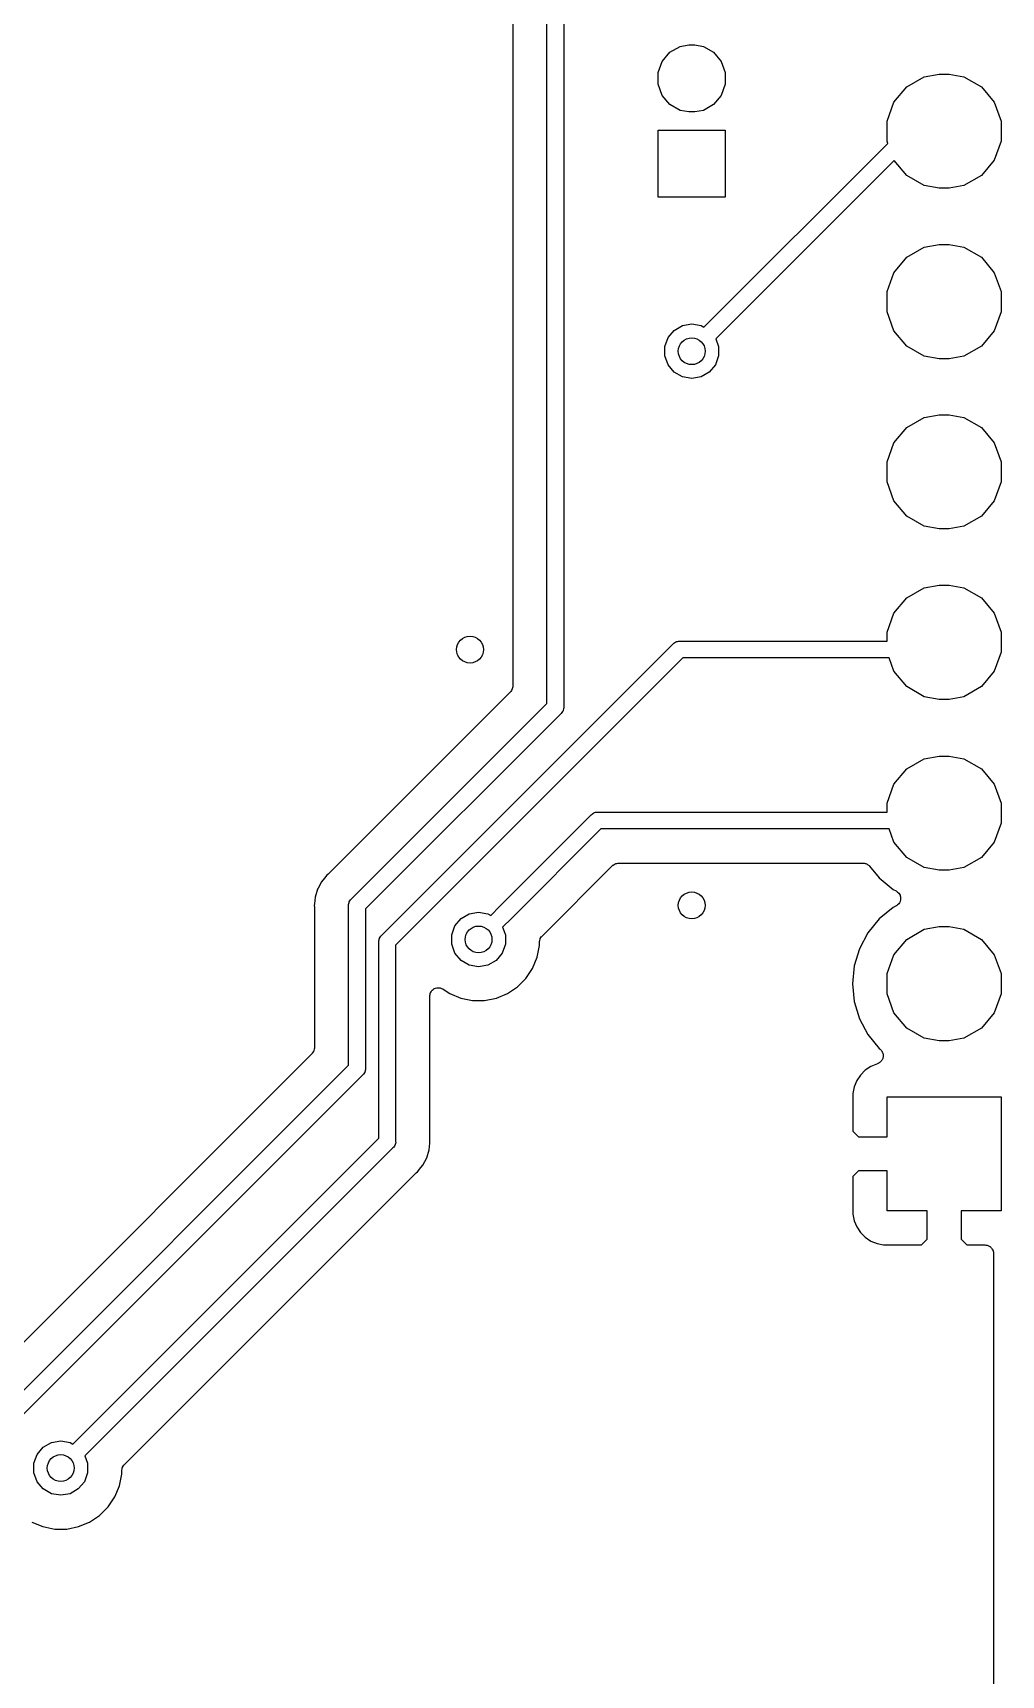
# Model space of a CAD drawing. Extents: x 10 to 287, y -200 to -10.
# Drawn here: x 127.35 to 141.77, y -138.85 to -114.38 of the extents above; entities that cross this region are included whole.
import ezdxf

# ---------------------------------------------------------------- set-up
doc = ezdxf.new("R2010")
doc.units = 0
doc.header["$MEASUREMENT"] = 0
doc.layers.add('BLACK', color=7, linetype='CONTINUOUS')

msp = doc.modelspace()

# ---------------------------------------------------------------- linework, layer by layer
at = {"layer": 'BLACK', "linetype": 'CONTINUOUS'}
for p, q in [((134.495, -106.62), (134.495, -124.113)), ((135.003, -124.376), (135.003, -106.588)), ((135.253, -106.635), (135.253, -124.423)), ((136.72, -114.808), (136.834, -114.673)), ((136.834, -114.673), (136.986, -114.585)), ((136.986, -114.585), (137.116, -114.562)), ((137.116, -114.562), (137.204, -114.562)), ((137.204, -114.562), (137.334, -114.585)), ((137.334, -114.585), (137.486, -114.673)), ((137.486, -114.673), (137.6, -114.808)), ((136.66, -114.974), (136.72, -114.808)), ((136.66, -115.15), (136.66, -114.974)), ((137.6, -114.808), (137.66, -114.974)), ((137.66, -114.974), (137.66, -115.15)), ((136.72, -115.316), (136.66, -115.15)), ((137.66, -115.15), (137.6, -115.316)), ((140.171, -115.417), (140.363, -115.187)), ((140.363, -115.187), (140.623, -115.037)), ((140.623, -115.037), (140.844, -114.998)), ((140.844, -114.998), (140.992, -114.998)), ((140.992, -114.998), (141.213, -115.037)), ((141.213, -115.037), (141.473, -115.187)), ((141.473, -115.187), (141.666, -115.417)), ((136.834, -115.451), (136.72, -115.316)), ((136.986, -115.539), (136.834, -115.451)), ((137.486, -115.451), (137.334, -115.539)), ((137.6, -115.316), (137.486, -115.451)), ((140.068, -115.698), (140.171, -115.417)), ((141.666, -115.417), (141.768, -115.698)), ((137.116, -115.562), (136.986, -115.539)), ((137.204, -115.562), (137.116, -115.562)), ((137.334, -115.539), (137.204, -115.562)), ((140.068, -115.998), (140.068, -115.698)), ((141.768, -115.698), (141.768, -115.998)), ((136.66, -116.832), (136.66, -115.832)), ((136.66, -115.832), (137.66, -115.832)), ((137.66, -115.832), (137.66, -116.832)), ((137.341, -118.768), (140.08, -116.03)), ((140.08, -116.03), (140.068, -115.998)), ((141.768, -115.998), (141.666, -116.28)), ((140.176, -116.286), (137.519, -118.944)), ((140.363, -116.509), (140.176, -116.286)), ((141.666, -116.28), (141.473, -116.509)), ((140.623, -116.659), (140.363, -116.509)), ((140.844, -116.698), (140.623, -116.659)), ((141.213, -116.659), (140.992, -116.698)), ((141.473, -116.509), (141.213, -116.659)), ((137.66, -116.832), (136.66, -116.832)), ((140.992, -116.698), (140.844, -116.698)), ((140.363, -117.727), (140.623, -117.577)), ((140.623, -117.577), (140.844, -117.538)), ((140.844, -117.538), (140.992, -117.538)), ((140.992, -117.538), (141.213, -117.577)), ((141.213, -117.577), (141.473, -117.727)), ((140.171, -117.957), (140.363, -117.727)), ((141.473, -117.727), (141.666, -117.957)), ((140.068, -118.238), (140.171, -117.957)), ((141.666, -117.957), (141.768, -118.238)), ((140.068, -118.538), (140.068, -118.238)), ((141.768, -118.238), (141.768, -118.538)), ((140.171, -118.82), (140.068, -118.538)), ((141.768, -118.538), (141.666, -118.82)), ((136.808, -118.923), (136.899, -118.815)), ((136.899, -118.815), (137.021, -118.744)), ((137.021, -118.744), (137.16, -118.72)), ((137.16, -118.72), (137.299, -118.744)), ((137.299, -118.744), (137.341, -118.768)), ((140.363, -119.049), (140.171, -118.82)), ((141.666, -118.82), (141.473, -119.049)), ((136.76, -119.055), (136.808, -118.923)), ((136.76, -119.197), (136.76, -119.055)), ((137.519, -118.944), (137.56, -119.055)), ((137.56, -119.055), (137.56, -119.197)), ((140.623, -119.199), (140.363, -119.049)), ((141.473, -119.049), (141.213, -119.199)), ((136.808, -119.329), (136.76, -119.197)), ((136.899, -119.437), (136.808, -119.329)), ((137.512, -119.329), (137.421, -119.437)), ((137.56, -119.197), (137.512, -119.329)), ((140.844, -119.238), (140.623, -119.199)), ((140.992, -119.238), (140.844, -119.238)), ((141.213, -119.199), (140.992, -119.238)), ((137.021, -119.508), (136.899, -119.437)), ((137.16, -119.532), (137.021, -119.508)), ((137.299, -119.508), (137.16, -119.532)), ((137.421, -119.437), (137.299, -119.508)), ((140.363, -120.26), (140.623, -120.111)), ((140.623, -120.111), (140.844, -120.072)), ((140.844, -120.072), (140.992, -120.072)), ((140.992, -120.072), (141.213, -120.111)), ((141.213, -120.111), (141.473, -120.26)), ((140.171, -120.49), (140.363, -120.26)), ((141.473, -120.26), (141.666, -120.49)), ((140.068, -120.772), (140.171, -120.49)), ((141.666, -120.49), (141.768, -120.772)), ((140.068, -121.071), (140.068, -120.772)), ((141.768, -120.772), (141.768, -121.071)), ((140.171, -121.353), (140.068, -121.071)), ((141.768, -121.071), (141.666, -121.353)), ((140.363, -121.583), (140.171, -121.353)), ((140.623, -121.733), (140.363, -121.583)), ((141.473, -121.583), (141.213, -121.733)), ((141.666, -121.353), (141.473, -121.583)), ((140.844, -121.772), (140.623, -121.733)), ((140.992, -121.772), (140.844, -121.772)), ((141.213, -121.733), (140.992, -121.772)), ((140.171, -123.03), (140.363, -122.8)), ((140.363, -122.8), (140.623, -122.651)), ((140.623, -122.651), (140.844, -122.612)), ((140.844, -122.612), (140.992, -122.612)), ((140.992, -122.612), (141.213, -122.651)), ((141.213, -122.651), (141.473, -122.8)), ((141.473, -122.8), (141.666, -123.03)), ((140.068, -123.312), (140.171, -123.03)), ((141.666, -123.03), (141.768, -123.312)), ((132.54, -127.83), (136.884, -123.486)), ((136.884, -123.486), (136.894, -123.474)), ((136.894, -123.474), (136.909, -123.465)), ((136.909, -123.465), (136.922, -123.456)), ((136.922, -123.456), (136.928, -123.455)), ((136.928, -123.455), (136.933, -123.452)), ((136.933, -123.452), (136.949, -123.449)), ((136.949, -123.449), (136.965, -123.445)), ((136.965, -123.445), (136.981, -123.446)), ((136.981, -123.446), (140.068, -123.446)), ((140.068, -123.446), (140.068, -123.312)), ((141.768, -123.312), (141.768, -123.611)), ((137.028, -123.696), (132.75, -127.974)), ((140.099, -123.696), (137.028, -123.696)), ((140.171, -123.893), (140.099, -123.696)), ((141.768, -123.611), (141.666, -123.893)), ((140.363, -124.123), (140.171, -123.893)), ((141.666, -123.893), (141.473, -124.123)), ((134.458, -124.203), (131.754, -126.907)), ((134.461, -124.199), (134.458, -124.203)), ((134.465, -124.195), (134.461, -124.199)), ((134.474, -124.181), (134.465, -124.195)), ((134.483, -124.167), (134.474, -124.181)), ((134.485, -124.162), (134.483, -124.167)), ((134.487, -124.157), (134.485, -124.162)), ((134.49, -124.141), (134.487, -124.157)), ((134.495, -124.125), (134.49, -124.141)), ((134.495, -124.113), (134.494, -124.119)), ((134.494, -124.119), (134.495, -124.125)), ((140.623, -124.273), (140.363, -124.123)), ((140.844, -124.312), (140.623, -124.273)), ((141.213, -124.273), (140.992, -124.312)), ((141.473, -124.123), (141.213, -124.273)), ((132.09, -127.289), (135.003, -124.376)), ((135.213, -124.521), (132.3, -127.433)), ((135.225, -124.51), (135.213, -124.521)), ((135.234, -124.495), (135.225, -124.51)), ((135.243, -124.482), (135.234, -124.495)), ((135.244, -124.477), (135.243, -124.482)), ((135.247, -124.472), (135.244, -124.477)), ((135.25, -124.455), (135.247, -124.472)), ((135.254, -124.439), (135.25, -124.455)), ((135.253, -124.423), (135.254, -124.439)), ((140.992, -124.312), (140.844, -124.312)), ((140.363, -125.347), (140.623, -125.197)), ((140.623, -125.197), (140.844, -125.158)), ((140.844, -125.158), (140.992, -125.158)), ((140.992, -125.158), (141.213, -125.197)), ((141.213, -125.197), (141.473, -125.347)), ((140.171, -125.577), (140.363, -125.347)), ((141.473, -125.347), (141.666, -125.577)), ((140.068, -125.858), (140.171, -125.577)), ((141.666, -125.577), (141.768, -125.858)), ((135.729, -125.995), (135.745, -125.991)), ((135.745, -125.991), (135.762, -125.992)), ((135.762, -125.992), (140.068, -125.992)), ((140.068, -125.992), (140.068, -125.858)), ((141.768, -125.858), (141.768, -126.158)), ((134.304, -127.393), (135.664, -126.033)), ((135.664, -126.033), (135.675, -126.02)), ((135.675, -126.02), (135.689, -126.012)), ((135.689, -126.012), (135.703, -126.002)), ((135.703, -126.002), (135.708, -126.001)), ((135.708, -126.001), (135.713, -125.998)), ((135.713, -125.998), (135.729, -125.995)), ((141.768, -126.158), (141.666, -126.44)), ((135.808, -126.242), (134.481, -127.57)), ((140.099, -126.242), (135.808, -126.242)), ((140.171, -126.44), (140.099, -126.242)), ((140.363, -126.669), (140.171, -126.44)), ((141.666, -126.44), (141.473, -126.669)), ((140.623, -126.819), (140.363, -126.669)), ((141.473, -126.669), (141.213, -126.819)), ((131.725, -126.932), (131.69, -126.974)), ((131.745, -126.916), (131.725, -126.932)), ((131.749, -126.911), (131.745, -126.916)), ((131.754, -126.907), (131.749, -126.911)), ((134.93, -127.839), (135.982, -126.788)), ((135.982, -126.788), (135.986, -126.784)), ((135.986, -126.784), (135.99, -126.78)), ((135.99, -126.78), (136.004, -126.772)), ((136.004, -126.772), (136.018, -126.762)), ((136.018, -126.762), (136.023, -126.761)), ((136.023, -126.761), (136.028, -126.758)), ((136.028, -126.758), (136.044, -126.755)), ((136.044, -126.755), (136.06, -126.751)), ((136.06, -126.751), (136.066, -126.751)), ((136.066, -126.751), (136.071, -126.75)), ((136.071, -126.75), (139.711, -126.75)), ((139.711, -126.75), (139.722, -126.753)), ((139.722, -126.753), (139.734, -126.753)), ((139.734, -126.753), (139.744, -126.756)), ((139.744, -126.756), (139.754, -126.758)), ((139.754, -126.758), (139.764, -126.764)), ((139.764, -126.764), (139.775, -126.768)), ((139.775, -126.768), (139.783, -126.775)), ((139.783, -126.775), (139.792, -126.78)), ((139.792, -126.78), (139.8, -126.789)), ((139.8, -126.789), (139.809, -126.797)), ((139.809, -126.797), (139.953, -126.973)), ((140.844, -126.858), (140.623, -126.819)), ((140.992, -126.858), (140.844, -126.858)), ((141.213, -126.819), (140.992, -126.858)), ((131.587, -127.138), (131.551, -127.257)), ((131.595, -127.123), (131.587, -127.138)), ((131.646, -127.028), (131.595, -127.123)), ((131.69, -126.974), (131.646, -127.028)), ((139.953, -126.973), (140.16, -127.143)), ((140.16, -127.143), (140.204, -127.166)), ((140.204, -127.166), (140.207, -127.169)), ((140.207, -127.169), (140.211, -127.17)), ((140.211, -127.17), (140.224, -127.182)), ((140.224, -127.182), (140.238, -127.193)), ((140.238, -127.193), (140.241, -127.197)), ((140.241, -127.197), (140.244, -127.2)), ((140.244, -127.2), (140.252, -127.216)), ((131.541, -127.356), (131.539, -127.381)), ((131.539, -127.381), (131.541, -127.406)), ((131.551, -127.257), (131.541, -127.356)), ((131.541, -127.356), (131.541, -127.356)), ((131.541, -127.356), (131.541, -127.356)), ((131.541, -127.406), (131.541, -127.412)), ((131.541, -127.412), (131.542, -127.419)), ((131.542, -127.419), (131.542, -129.498)), ((132.049, -127.37), (132.053, -127.354)), ((132.05, -127.387), (132.049, -127.37)), ((132.05, -129.761), (132.05, -127.387)), ((132.053, -127.354), (132.056, -127.338)), ((132.056, -127.338), (132.059, -127.333)), ((132.059, -127.333), (132.06, -127.328)), ((132.06, -127.328), (132.069, -127.314)), ((132.069, -127.314), (132.078, -127.3)), ((132.078, -127.3), (132.09, -127.289)), ((132.3, -127.433), (132.3, -129.808)), ((134.166, -127.532), (134.304, -127.393)), ((134.304, -127.393), (134.304, -127.393)), ((140.16, -127.413), (139.953, -127.583)), ((140.204, -127.39), (140.16, -127.413)), ((140.207, -127.388), (140.204, -127.39)), ((140.211, -127.386), (140.207, -127.388)), ((140.224, -127.374), (140.211, -127.386)), ((140.238, -127.363), (140.224, -127.374)), ((140.241, -127.359), (140.238, -127.363)), ((140.244, -127.356), (140.241, -127.359)), ((140.252, -127.341), (140.244, -127.356)), ((140.252, -127.216), (140.262, -127.231)), ((140.262, -127.325), (140.252, -127.341)), ((140.262, -127.231), (140.263, -127.235)), ((140.263, -127.321), (140.262, -127.325)), ((140.263, -127.235), (140.265, -127.239)), ((140.265, -127.318), (140.263, -127.321)), ((140.265, -127.239), (140.267, -127.256)), ((140.267, -127.3), (140.265, -127.318)), ((140.267, -127.256), (140.271, -127.274)), ((140.271, -127.282), (140.267, -127.3)), ((140.271, -127.274), (140.27, -127.278)), ((140.27, -127.278), (140.271, -127.282)), ((133.585, -127.818), (133.633, -127.686)), ((133.633, -127.686), (133.724, -127.578)), ((133.724, -127.578), (133.846, -127.507)), ((133.846, -127.507), (133.985, -127.483)), ((133.985, -127.483), (134.124, -127.507)), ((134.124, -127.507), (134.166, -127.532)), ((134.481, -127.57), (134.344, -127.707)), ((134.481, -127.57), (134.481, -127.57)), ((139.953, -127.583), (139.783, -127.79)), ((140.623, -127.737), (140.844, -127.698)), ((140.844, -127.698), (140.992, -127.698)), ((140.992, -127.698), (141.213, -127.737)), ((132.499, -127.911), (132.503, -127.895)), ((132.5, -127.927), (132.499, -127.911)), ((132.5, -130.848), (132.5, -127.927)), ((132.503, -127.895), (132.506, -127.879)), ((132.506, -127.879), (132.509, -127.874)), ((132.509, -127.874), (132.51, -127.868)), ((132.51, -127.868), (132.519, -127.855)), ((132.519, -127.855), (132.528, -127.84)), ((132.528, -127.84), (132.54, -127.83)), ((133.585, -127.96), (133.585, -127.818)), ((134.344, -127.707), (134.385, -127.818)), ((134.385, -127.818), (134.385, -127.96)), ((134.893, -127.918), (134.898, -127.902)), ((134.894, -127.923), (134.893, -127.918)), ((134.893, -127.929), (134.894, -127.923)), ((134.893, -127.978), (134.893, -127.929)), ((134.898, -127.902), (134.901, -127.885)), ((134.901, -127.885), (134.903, -127.881)), ((134.903, -127.881), (134.905, -127.875)), ((134.905, -127.875), (134.914, -127.862)), ((134.914, -127.862), (134.923, -127.847)), ((134.923, -127.847), (134.927, -127.844)), ((134.927, -127.844), (134.93, -127.839)), ((139.783, -127.79), (139.657, -128.026)), ((140.171, -128.117), (140.363, -127.887)), ((140.363, -127.887), (140.623, -127.737)), ((141.213, -127.737), (141.473, -127.887)), ((141.473, -127.887), (141.666, -128.117)), ((132.75, -127.974), (132.75, -130.895)), ((133.633, -128.092), (133.585, -127.96)), ((133.724, -128.2), (133.633, -128.092)), ((134.337, -128.092), (134.246, -128.2)), ((134.385, -127.96), (134.337, -128.092)), ((134.79, -128.319), (134.858, -128.154)), ((134.858, -128.154), (134.893, -127.978)), ((139.657, -128.026), (139.58, -128.282)), ((140.068, -128.398), (140.171, -128.117)), ((141.666, -128.117), (141.768, -128.398)), ((133.846, -128.271), (133.724, -128.2)), ((133.985, -128.295), (133.846, -128.271)), ((134.124, -128.271), (133.985, -128.295)), ((134.246, -128.2), (134.124, -128.271)), ((134.69, -128.468), (134.79, -128.319)), ((139.58, -128.282), (139.553, -128.548)), ((140.068, -128.698), (140.068, -128.398)), ((141.768, -128.398), (141.768, -128.698)), ((133.268, -128.686), (133.269, -128.682)), ((133.269, -128.682), (133.279, -128.667)), ((133.279, -128.667), (133.288, -128.651)), ((133.288, -128.651), (133.291, -128.649)), ((133.291, -128.649), (133.293, -128.645)), ((133.293, -128.645), (133.308, -128.634)), ((133.308, -128.634), (133.321, -128.623)), ((133.321, -128.623), (133.325, -128.621)), ((133.325, -128.621), (133.329, -128.619)), ((133.329, -128.619), (133.346, -128.614)), ((133.346, -128.614), (133.363, -128.608)), ((133.363, -128.608), (133.367, -128.608)), ((133.367, -128.608), (133.371, -128.607)), ((133.371, -128.607), (133.389, -128.608)), ((133.389, -128.608), (133.407, -128.608)), ((133.407, -128.608), (133.411, -128.609)), ((133.411, -128.609), (133.415, -128.61)), ((133.415, -128.61), (133.432, -128.617)), ((133.432, -128.617), (133.448, -128.623)), ((133.448, -128.623), (133.452, -128.626)), ((133.452, -128.626), (133.456, -128.627)), ((133.456, -128.627), (133.555, -128.694)), ((134.415, -128.694), (134.564, -128.594)), ((134.564, -128.594), (134.69, -128.468)), ((139.553, -128.548), (139.58, -128.814)), ((133.258, -128.725), (133.263, -128.707)), ((133.259, -128.729), (133.258, -128.725)), ((133.258, -128.733), (133.259, -128.729)), ((133.258, -130.863), (133.258, -128.733)), ((133.263, -128.707), (133.266, -128.689)), ((133.266, -128.689), (133.268, -128.686)), ((133.555, -128.694), (133.72, -128.762)), ((133.72, -128.762), (133.896, -128.797)), ((133.896, -128.797), (134.074, -128.797)), ((134.074, -128.797), (134.25, -128.762)), ((134.25, -128.762), (134.415, -128.694)), ((139.58, -128.814), (139.657, -129.07)), ((140.171, -128.98), (140.068, -128.698)), ((141.768, -128.698), (141.666, -128.98)), ((139.657, -129.07), (139.783, -129.306)), ((140.363, -129.209), (140.171, -128.98)), ((141.666, -128.98), (141.473, -129.209)), ((139.783, -129.306), (139.953, -129.513)), ((140.623, -129.359), (140.363, -129.209)), ((140.844, -129.398), (140.623, -129.359)), ((140.992, -129.398), (140.844, -129.398)), ((141.213, -129.359), (140.992, -129.398)), ((141.473, -129.209), (141.213, -129.359)), ((131.505, -129.588), (123.21, -137.883)), ((131.508, -129.583), (131.505, -129.588)), ((131.512, -129.58), (131.508, -129.583)), ((131.521, -129.565), (131.512, -129.58)), ((131.53, -129.552), (131.521, -129.565)), ((131.532, -129.546), (131.53, -129.552)), ((131.534, -129.542), (131.532, -129.546)), ((131.537, -129.525), (131.534, -129.542)), ((131.542, -129.509), (131.537, -129.525)), ((131.542, -129.498), (131.541, -129.504)), ((131.541, -129.504), (131.542, -129.509)), ((139.953, -129.513), (139.965, -129.523)), ((139.965, -129.523), (139.972, -129.53)), ((139.972, -129.53), (139.98, -129.537)), ((139.98, -129.537), (139.986, -129.547)), ((139.986, -129.547), (139.994, -129.556)), ((139.994, -129.556), (139.997, -129.566)), ((139.997, -129.566), (140.003, -129.575)), ((140.003, -129.575), (140.005, -129.586)), ((140.005, -129.586), (140.009, -129.597)), ((140.006, -129.651), (140.005, -129.662)), ((140.01, -129.641), (140.006, -129.651)), ((140.009, -129.597), (140.009, -129.608)), ((140.009, -129.608), (140.011, -129.618)), ((140.011, -129.618), (140.009, -129.63)), ((140.009, -129.63), (140.01, -129.641)), ((119.315, -142.496), (132.05, -129.761)), ((132.26, -129.905), (119.459, -142.706)), ((132.272, -129.895), (132.26, -129.905)), ((132.281, -129.88), (132.272, -129.895)), ((132.29, -129.867), (132.281, -129.88)), ((132.291, -129.861), (132.29, -129.867)), ((132.294, -129.856), (132.291, -129.861)), ((132.297, -129.84), (132.294, -129.856)), ((132.301, -129.824), (132.297, -129.84)), ((132.3, -129.808), (132.301, -129.824)), ((139.744, -129.837), (139.673, -129.908)), ((139.827, -129.781), (139.744, -129.837)), ((139.928, -129.74), (139.827, -129.781)), ((139.929, -129.74), (139.928, -129.74)), ((139.93, -129.739), (139.929, -129.74)), ((139.931, -129.738), (139.93, -129.739)), ((139.936, -129.735), (139.931, -129.738)), ((139.939, -129.734), (139.936, -129.735)), ((139.95, -129.729), (139.939, -129.734)), ((139.958, -129.722), (139.95, -129.729)), ((139.967, -129.717), (139.958, -129.722)), ((139.974, -129.708), (139.967, -129.717)), ((139.983, -129.7), (139.974, -129.708)), ((139.988, -129.691), (139.983, -129.7)), ((139.995, -129.683), (139.988, -129.691)), ((139.999, -129.672), (139.995, -129.683)), ((140.005, -129.662), (139.999, -129.672)), ((139.58, -130.083), (139.56, -130.182)), ((139.618, -129.991), (139.58, -130.083)), ((139.673, -129.908), (139.618, -129.991)), ((139.56, -130.182), (139.56, -130.743)), ((140.068, -130.828), (140.068, -130.232)), ((140.068, -130.232), (141.768, -130.232)), ((141.768, -130.232), (141.768, -131.932)), ((128.081, -135.267), (132.5, -130.848)), ((133.259, -130.869), (133.258, -130.863)), ((133.259, -130.875), (133.259, -130.869)), ((133.261, -130.9), (133.259, -130.875)), ((139.56, -130.743), (139.644, -130.828)), ((139.644, -130.828), (140.068, -130.828)), ((132.71, -130.992), (128.258, -135.444)), ((132.722, -130.982), (132.71, -130.992)), ((132.731, -130.967), (132.722, -130.982)), ((132.74, -130.954), (132.731, -130.967)), ((132.741, -130.948), (132.74, -130.954)), ((132.744, -130.943), (132.741, -130.948)), ((132.747, -130.927), (132.744, -130.943)), ((132.751, -130.911), (132.747, -130.927)), ((132.75, -130.895), (132.751, -130.911)), ((133.213, -131.143), (133.249, -131.024)), ((133.249, -131.024), (133.259, -130.925)), ((133.259, -130.925), (133.261, -130.9)), ((133.259, -130.925), (133.259, -130.925)), ((128.707, -135.713), (133.046, -131.374)), ((133.046, -131.374), (133.051, -131.37)), ((133.051, -131.37), (133.055, -131.366)), ((133.055, -131.366), (133.075, -131.35)), ((133.075, -131.35), (133.126, -131.287)), ((133.126, -131.287), (133.154, -131.253)), ((133.126, -131.287), (133.126, -131.287)), ((133.154, -131.253), (133.213, -131.143)), ((139.644, -131.336), (139.56, -131.42)), ((140.068, -131.336), (139.644, -131.336)), ((140.068, -131.932), (140.068, -131.336)), ((139.56, -131.42), (139.56, -131.982)), ((139.56, -131.982), (139.58, -132.08)), ((139.58, -132.08), (139.618, -132.172)), ((140.664, -131.932), (140.068, -131.932)), ((140.664, -132.355), (140.664, -131.932)), ((141.768, -131.932), (141.172, -131.932)), ((141.172, -131.932), (141.172, -132.355)), ((139.618, -132.172), (139.673, -132.255)), ((139.673, -132.255), (139.744, -132.326)), ((139.744, -132.326), (139.827, -132.382)), ((139.827, -132.382), (139.92, -132.42)), ((139.92, -132.42), (140.018, -132.44)), ((140.018, -132.44), (140.58, -132.44)), ((140.58, -132.44), (140.664, -132.355)), ((141.172, -132.355), (141.256, -132.44)), ((141.256, -132.44), (141.527, -132.44)), ((141.527, -132.44), (141.538, -132.442)), ((141.538, -132.442), (141.549, -132.442)), ((141.549, -132.442), (141.56, -132.445)), ((141.56, -132.445), (141.571, -132.447)), ((141.571, -132.447), (141.58, -132.453)), ((141.58, -132.453), (141.591, -132.457)), ((141.591, -132.457), (141.599, -132.464)), ((141.599, -132.464), (141.609, -132.469)), ((141.609, -132.469), (141.616, -132.478)), ((141.616, -132.478), (141.624, -132.485)), ((141.624, -132.485), (141.63, -132.495)), ((141.63, -132.495), (141.637, -132.503)), ((141.637, -132.503), (141.641, -132.514)), ((141.641, -132.514), (141.647, -132.523)), ((141.647, -132.523), (141.648, -132.534)), ((141.648, -132.534), (141.652, -132.545)), ((141.652, -132.545), (141.652, -132.556)), ((141.652, -132.556), (141.654, -132.567)), ((141.654, -132.567), (141.654, -148.606)), ((127.943, -135.405), (128.081, -135.267)), ((128.081, -135.267), (128.081, -135.267)), ((127.41, -135.56), (127.501, -135.452)), ((127.501, -135.452), (127.623, -135.381)), ((127.623, -135.381), (127.762, -135.357)), ((127.762, -135.357), (127.901, -135.381)), ((127.901, -135.381), (127.943, -135.405)), ((128.258, -135.444), (128.121, -135.581)), ((128.258, -135.444), (128.258, -135.444)), ((127.362, -135.692), (127.41, -135.56)), ((127.362, -135.834), (127.362, -135.692)), ((128.121, -135.581), (128.162, -135.692)), ((128.162, -135.692), (128.162, -135.834)), ((128.67, -135.792), (128.675, -135.776)), ((128.675, -135.776), (128.678, -135.759)), ((128.678, -135.759), (128.68, -135.755)), ((128.68, -135.755), (128.682, -135.749)), ((128.682, -135.749), (128.691, -135.736)), ((128.691, -135.736), (128.7, -135.721)), ((128.7, -135.721), (128.704, -135.718)), ((128.704, -135.718), (128.707, -135.713)), ((127.41, -135.966), (127.362, -135.834)), ((127.501, -136.074), (127.41, -135.966)), ((128.114, -135.966), (128.023, -136.074)), ((128.162, -135.834), (128.114, -135.966)), ((128.635, -136.028), (128.67, -135.852)), ((128.671, -135.797), (128.67, -135.792)), ((128.67, -135.803), (128.671, -135.797)), ((128.67, -135.852), (128.67, -135.803)), ((127.623, -136.145), (127.501, -136.074)), ((127.762, -136.169), (127.623, -136.145)), ((127.901, -136.145), (127.762, -136.169)), ((128.023, -136.074), (127.901, -136.145)), ((128.467, -136.342), (128.567, -136.193)), ((128.567, -136.193), (128.635, -136.028)), ((128.192, -136.568), (128.341, -136.468)), ((128.341, -136.468), (128.467, -136.342)), ((127.332, -136.568), (127.497, -136.636)), ((127.497, -136.636), (127.673, -136.671)), ((127.673, -136.671), (127.851, -136.671)), ((127.851, -136.671), (128.027, -136.636)), ((128.027, -136.636), (128.192, -136.568))]:
    msp.add_line(p, q, dxfattribs=at)
at = {"layer": 'BLACK'}
for centre in [(137.16, -119.126), (133.858, -123.571), (137.16, -127.381), (133.985, -127.889), (127.762, -135.763)]:
    msp.add_circle(centre, 0.2, dxfattribs=at)

doc.saveas('drawing.dxf')
